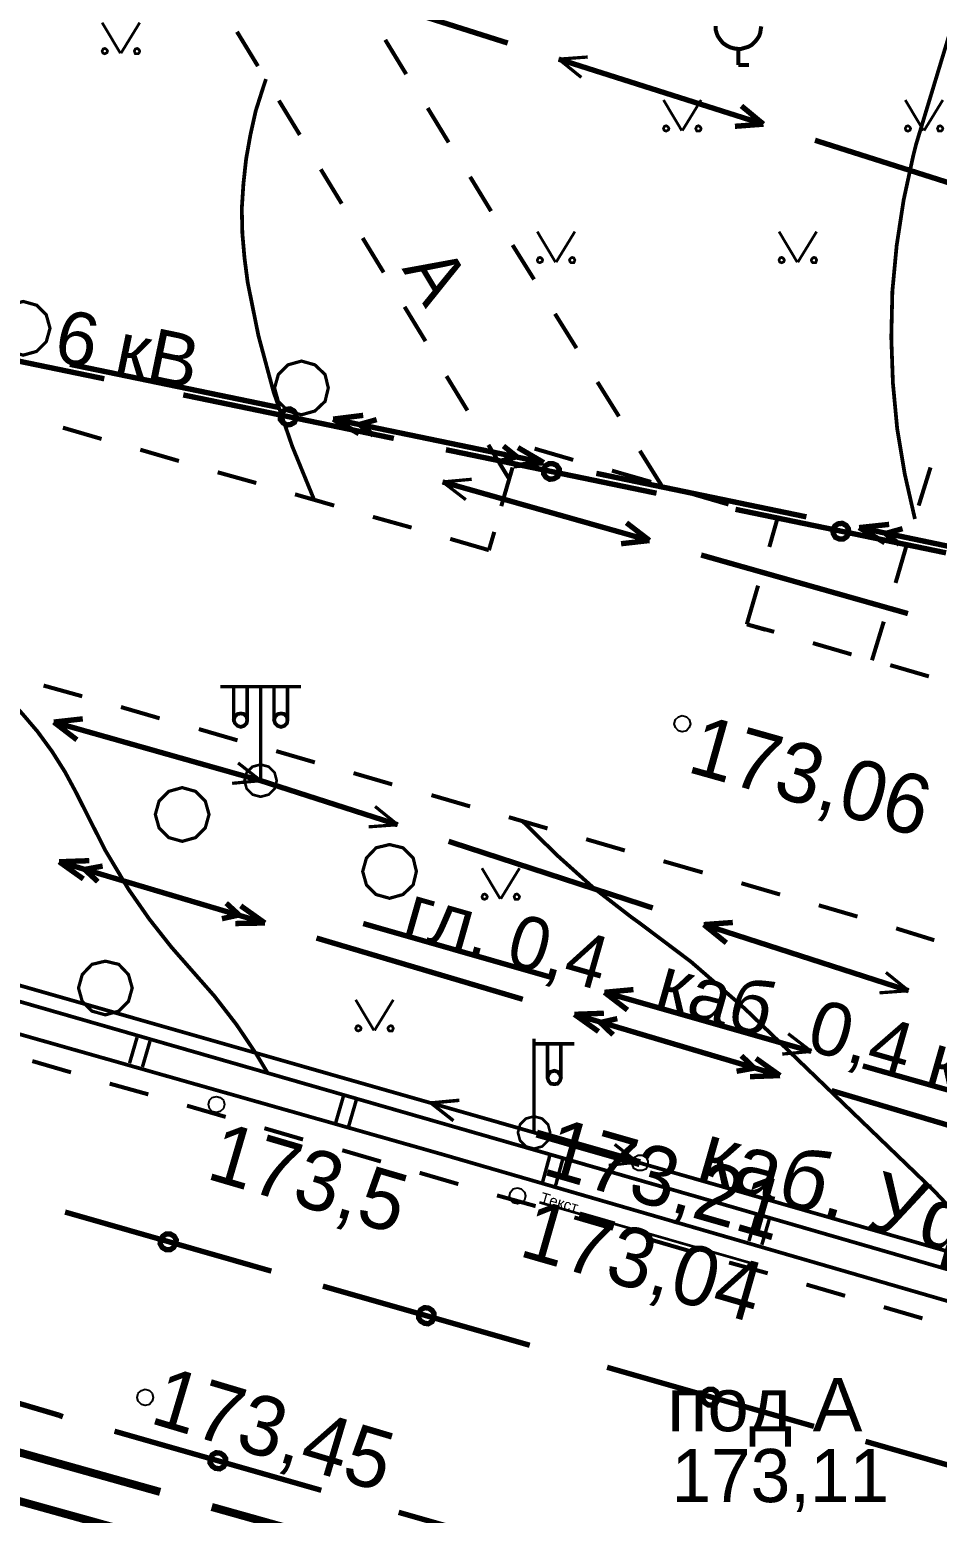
# Model space of a CAD drawing. Extents: x -2634 to -2115, y -2142 to -1393.
# Drawn here: x -2399.12 to -2382.22, y -2037.67 to -2010.05 of the extents above; entities that cross this region are included whole.
import ezdxf

# ---------------------------------------------------------------- set-up
doc = ezdxf.new("R2010")
doc.units = 0
doc.header["$MEASUREMENT"] = 0
for name, color, linetype in [('500_Дополн-Бордюры__п', 7, 'Continuous'), ('500_Дороги-Проезжие_ч', 7, 'Continuous'), ('500_Линии_-Линии_связ', 7, 'Continuous'), ('500_Линии_-ЛЭП_провод', 7, 'Continuous'), ('500_Линии_-Смотровые_', 7, 'Continuous'), ('500_Линии_-Фонари_час', 7, 'Continuous'), ('500_Линии_-Электрокаб', 7, 'Continuous'), ('500_Объект-Опоры', 7, 'Continuous'), ('500_Огражд-Ограждения', 7, 'Continuous'), ('500_Растит-Газоны__са', 7, 'Continuous'), ('500_Растит-Лес_и_лесо', 7, 'Continuous'), ('500_Рельеф-Высотные_о', 7, 'Continuous'), ('500_Рельеф-Горизонтал', 7, 'Continuous'), ('500_Трубоп-Газопровод', 7, 'Continuous')]:
    doc.layers.add(name, color=color, linetype=linetype)
doc.styles.add('TARIAL', font='Arial')

# ---------------------------------------------------------------- blocks, each defined once
blk = doc.blocks.new('block_25')
at = {"layer": '500_Растит-Газоны__са', "color": 0, "const_width": 0.05}
for points in [[(2.35, 3.02), (2.69, 2.45)], [(2.7, 2.45), (3.05, 3.02)], [(0, 0.57), (0.34, 0)], [(0.35, 0), (0.7, 0.57)]]:
    blk.add_lwpolyline(points, dxfattribs=at)
for points in [[(2.4, 2.54), (2.42, 2.53), (2.44, 2.51), (2.45, 2.49), (2.44, 2.46), (2.42, 2.45), (2.4, 2.44), (2.37, 2.45), (2.36, 2.46), (2.35, 2.49), (2.36, 2.51), (2.37, 2.53)], [(3, 2.54), (3.02, 2.53), (3.04, 2.51), (3.05, 2.49), (3.04, 2.46), (3.02, 2.44), (3, 2.44), (2.97, 2.44), (2.96, 2.46), (2.95, 2.49), (2.96, 2.51), (2.97, 2.53)], [(0.05, 0.09), (0.07, 0.08), (0.09, 0.06), (0.1, 0.04), (0.09, 0.01), (0.07, 0), (0.05, -0.01), (0.02, 0), (0.01, 0.01), (0, 0.04), (0.01, 0.06), (0.02, 0.08)], [(0.65, 0.09), (0.68, 0.08), (0.69, 0.06), (0.7, 0.04), (0.69, 0.01), (0.68, -0.01), (0.65, -0.01), (0.63, -0.01), (0.61, 0.01), (0.6, 0.04), (0.61, 0.06), (0.63, 0.08)]]:
    blk.add_lwpolyline(points, close=True, dxfattribs=at)

msp = doc.modelspace()

# ---------------------------------------------------------------- linework, layer by layer
at = {"layer": '500_Дополн-Бордюры__п', "color": 1, "const_width": 0.075}
for points in [[(-2394.87, -2010.73), (-2395.26, -2010.09)], [(-2392.11, -2010.88), (-2392.5, -2010.24)], [(-2394.09, -2012.01), (-2394.48, -2011.37)], [(-2391.32, -2012.15), (-2391.71, -2011.51)], [(-2393.31, -2013.29), (-2393.7, -2012.65)], [(-2390.53, -2013.43), (-2390.92, -2012.79)], [(-2392.53, -2014.57), (-2392.92, -2013.93)], [(-2389.73, -2014.7), (-2390.13, -2014.06)], [(-2391.75, -2015.85), (-2392.14, -2015.21)], [(-2388.94, -2015.98), (-2389.34, -2015.34)], [(-2390.97, -2017.14), (-2391.36, -2016.5)], [(-2388.15, -2017.25), (-2388.55, -2016.61)], [(-2397.78, -2017.67), (-2398.5, -2017.46)], [(-2396.34, -2018.08), (-2397.06, -2017.87)], [(-2390.19, -2018.42), (-2390.58, -2017.78)], [(-2389, -2018.06), (-2389.72, -2017.85)], [(-2387.36, -2018.53), (-2387.76, -2017.89)], [(-2394.9, -2018.49), (-2395.62, -2018.29)], [(-2390.13, -2018.2), (-2390.34, -2018.92)], [(-2387.55, -2018.47), (-2388.28, -2018.26)], [(-2382.57, -2018.91), (-2382.35, -2018.2)], [(-2393.45, -2018.91), (-2394.18, -2018.7)], [(-2386.11, -2018.89), (-2386.83, -2018.68)], [(-2392.01, -2019.32), (-2392.73, -2019.12)], [(-2385.2, -2019.15), (-2385.39, -2019.09)], [(-2390.57, -2019.74), (-2390.47, -2019.4)], [(-2385.35, -2019.68), (-2385.2, -2019.15)], [(-2390.57, -2019.74), (-2391.29, -2019.53)], [(-2390.54, -2019.64), (-2390.57, -2019.74)], [(-2383, -2020.35), (-2382.79, -2019.63)], [(-2385.77, -2021.12), (-2385.56, -2020.4)], [(-2385.26, -2021.26), (-2385.77, -2021.12)], [(-2385.77, -2021.12), (-2385.43, -2021.22)], [(-2383.44, -2021.79), (-2383.22, -2021.07)], [(-2383.82, -2021.68), (-2384.54, -2021.47)], [(-2382.38, -2022.09), (-2383.1, -2021.88)], [(-2398.86, -2022.26), (-2398.14, -2022.46)], [(-2397.42, -2022.66), (-2396.7, -2022.87)], [(-2395.97, -2023.07), (-2395.25, -2023.28)], [(-2394.53, -2023.48), (-2393.81, -2023.69)], [(-2393.09, -2023.89), (-2392.37, -2024.1)], [(-2391.64, -2024.3), (-2390.92, -2024.51)], [(-2390.2, -2024.71), (-2389.48, -2024.92)], [(-2388.76, -2025.12), (-2388.04, -2025.33)], [(-2387.32, -2025.53), (-2386.59, -2025.74)], [(-2385.87, -2025.94), (-2385.15, -2026.15)], [(-2384.43, -2026.35), (-2383.71, -2026.56)], [(-2382.99, -2026.78), (-2382.28, -2027)], [(-2398.35, -2029.46), (-2399.07, -2029.25)], [(-2396.91, -2029.87), (-2397.63, -2029.67)], [(-2395.47, -2030.29), (-2396.19, -2030.08)], [(-2394.03, -2030.71), (-2394.75, -2030.5)], [(-2392.58, -2031.12), (-2393.3, -2030.91)], [(-2391.14, -2031.54), (-2391.86, -2031.33)], [(-2389.7, -2031.95), (-2390.42, -2031.75)], [(-2388.26, -2032.37), (-2388.98, -2032.16)], [(-2386.82, -2032.79), (-2387.54, -2032.58)], [(-2385.38, -2033.2), (-2386.1, -2033)], [(-2383.94, -2033.62), (-2384.66, -2033.41)], [(-2382.5, -2034.04), (-2383.22, -2033.83)]]:
    msp.add_lwpolyline(points, dxfattribs=at)
at = {"layer": '500_Линии_-Линии_связ', "color": 0}
for points, const_width in [([(-2397.73, -2016.55), (-2401.65, -2015.74)], 0.1), ([(-2392.34, -2017.66), (-2396.26, -2016.85)], 0.1), ([(-2387.45, -2018.68), (-2391.37, -2017.87)], 0.1), ([(-2382.06, -2019.79), (-2385.98, -2018.98)], 0.1), ([(-2389.68, -2030.6), (-2387.76, -2031.15)], 0.15), ([(-2398.46, -2032.06), (-2394.62, -2033.16)], 0.1), ([(-2393.66, -2033.44), (-2389.81, -2034.54)], 0.1), ([(-2402.33, -2034.73), (-2398.58, -2035.84)], 0.1), ([(-2388.37, -2034.95), (-2384.52, -2036.05)], 0.1), ([(-2398.58, -2035.84), (-2398.5, -2035.87)], 0.1), ([(-2397.54, -2036.14), (-2393.69, -2037.24)], 0.1), ([(-2383.56, -2036.33), (-2379.72, -2037.43)], 0.1), ([(-2392.25, -2037.65), (-2388.4, -2038.75)], 0.1)]:
    msp.add_lwpolyline(points, dxfattribs=dict(at, const_width=const_width))
at = {"layer": '500_Линии_-Линии_связ', "color": 0, "const_width": 0.1}
for points in [[(-2394.33, -2017.41), (-2394.4, -2017.37), (-2394.45, -2017.31), (-2394.45, -2017.23), (-2394.41, -2017.16), (-2394.35, -2017.12), (-2394.27, -2017.11), (-2394.2, -2017.15), (-2394.16, -2017.21), (-2394.16, -2017.29), (-2394.19, -2017.36), (-2394.26, -2017.4)], [(-2389.44, -2018.42), (-2389.51, -2018.38), (-2389.55, -2018.32), (-2389.55, -2018.24), (-2389.52, -2018.17), (-2389.45, -2018.13), (-2389.38, -2018.13), (-2389.31, -2018.16), (-2389.26, -2018.23), (-2389.26, -2018.3), (-2389.29, -2018.37), (-2389.36, -2018.41)], [(-2384.05, -2019.53), (-2384.12, -2019.5), (-2384.16, -2019.43), (-2384.17, -2019.36), (-2384.13, -2019.29), (-2384.07, -2019.25), (-2383.99, -2019.24), (-2383.92, -2019.28), (-2383.88, -2019.34), (-2383.87, -2019.42), (-2383.91, -2019.49), (-2383.97, -2019.53)], [(-2396.5, -2032.47), (-2396.43, -2032.51), (-2396.39, -2032.58), (-2396.4, -2032.65), (-2396.44, -2032.72), (-2396.5, -2032.76), (-2396.58, -2032.76), (-2396.65, -2032.72), (-2396.69, -2032.65), (-2396.68, -2032.57), (-2396.64, -2032.51), (-2396.58, -2032.47)], [(-2391.69, -2033.85), (-2391.63, -2033.89), (-2391.59, -2033.95), (-2391.59, -2034.03), (-2391.63, -2034.1), (-2391.7, -2034.14), (-2391.77, -2034.13), (-2391.84, -2034.09), (-2391.88, -2034.03), (-2391.88, -2033.95), (-2391.84, -2033.88), (-2391.77, -2033.84)], [(-2386.4, -2035.36), (-2386.34, -2035.4), (-2386.3, -2035.47), (-2386.3, -2035.55), (-2386.34, -2035.61), (-2386.41, -2035.65), (-2386.49, -2035.65), (-2386.55, -2035.61), (-2386.59, -2035.54), (-2386.59, -2035.46), (-2386.55, -2035.4), (-2386.48, -2035.36)], [(-2395.57, -2036.55), (-2395.51, -2036.59), (-2395.47, -2036.65), (-2395.47, -2036.73), (-2395.51, -2036.8), (-2395.58, -2036.84), (-2395.66, -2036.83), (-2395.72, -2036.79), (-2395.76, -2036.73), (-2395.76, -2036.65), (-2395.72, -2036.58), (-2395.65, -2036.54)]]:
    msp.add_lwpolyline(points, close=True, dxfattribs=at)
at = {"layer": '500_Линии_-Линии_связ', "color": 6}
msp.add_lwpolyline([(-2361.48, -2038.7), (-2389.73, -2030.58)], dxfattribs=at)
at = {"layer": '500_Линии_-Линии_связ', "color": 0}
msp.add_lwpolyline([(-2387.72, -2031), (-2387.65, -2031.04), (-2387.61, -2031.11), (-2387.61, -2031.19), (-2387.65, -2031.26), (-2387.72, -2031.29), (-2387.8, -2031.29), (-2387.87, -2031.25), (-2387.9, -2031.18), (-2387.9, -2031.11), (-2387.86, -2031.04), (-2387.79, -2031)], close=True, dxfattribs=at)
at = {"layer": '500_Линии_-ЛЭП_провод', "color": 253, "const_width": 0.07}
for points in [[(-2389.73, -2030.58), (-2419.7, -2022.01)], [(-2361.48, -2038.7), (-2389.73, -2030.58)]]:
    msp.add_lwpolyline(points, dxfattribs=at)
at = {"layer": '500_Линии_-ЛЭП_провод', "color": 0}
for points, const_width in [([(-2391.12, -2029.98), (-2391.65, -2030.03)], 0.065), ([(-2389.73, -2030.58), (-2391.65, -2030.03)], 0.065), ([(-2391.23, -2030.36), (-2391.65, -2030.03)], 0.065), ([(-2389.73, -2030.58), (-2387.81, -2031.13)], 0.06), ([(-2388.23, -2030.8), (-2387.81, -2031.13)], 0.06), ([(-2388.34, -2031.19), (-2387.81, -2031.13)], 0.06)]:
    msp.add_lwpolyline(points, dxfattribs=dict(at, const_width=const_width))
at = {"layer": '500_Линии_-Фонари_час', "color": 0, "const_width": 0.065}
for points in [[(-2394.07, -2022.28), (-2395.57, -2022.28)], [(-2395.32, -2022.93), (-2395.32, -2022.28)], [(-2395.07, -2022.93), (-2395.07, -2022.28)], [(-2394.82, -2024.03), (-2394.82, -2022.28)], [(-2394.57, -2022.9), (-2394.57, -2022.28)], [(-2394.32, -2022.9), (-2394.32, -2022.28)], [(-2395.32, -2022.9), (-2395.32, -2022.78)], [(-2395.32, -2022.9), (-2395.32, -2022.78)], [(-2395.07, -2022.9), (-2395.07, -2022.78)], [(-2395.07, -2022.93), (-2395.07, -2022.93)], [(-2394.57, -2022.9), (-2394.57, -2022.78)], [(-2394.32, -2022.9), (-2394.32, -2022.78)], [(-2389.73, -2030.58), (-2389.73, -2028.83)], [(-2388.98, -2028.93), (-2389.73, -2028.93)], [(-2389.48, -2029.58), (-2389.48, -2028.93)], [(-2389.23, -2029.58), (-2389.23, -2028.93)], [(-2389.48, -2029.56), (-2389.48, -2029.43)], [(-2389.48, -2029.53), (-2389.48, -2029.53)], [(-2389.23, -2029.56), (-2389.23, -2029.43)], [(-2389.23, -2029.56), (-2389.23, -2029.43)]]:
    msp.add_lwpolyline(points, dxfattribs=at)
at = {"layer": '500_Линии_-Фонари_час', "color": 0, "const_width": 0.07}
for points in [[(-2395.32, -2022.9), (-2395.3, -2022.84), (-2395.25, -2022.79), (-2395.19, -2022.78), (-2395.13, -2022.79), (-2395.08, -2022.84), (-2395.07, -2022.9), (-2395.08, -2022.96), (-2395.13, -2023.01), (-2395.19, -2023.03), (-2395.25, -2023.01), (-2395.3, -2022.96)], [(-2394.57, -2022.9), (-2394.55, -2022.84), (-2394.5, -2022.79), (-2394.44, -2022.78), (-2394.38, -2022.79), (-2394.33, -2022.84), (-2394.32, -2022.9), (-2394.33, -2022.96), (-2394.38, -2023.01), (-2394.44, -2023.03), (-2394.5, -2023.01), (-2394.55, -2022.96)], [(-2389.48, -2029.56), (-2389.46, -2029.5), (-2389.42, -2029.45), (-2389.35, -2029.43), (-2389.29, -2029.45), (-2389.25, -2029.5), (-2389.23, -2029.56), (-2389.25, -2029.62), (-2389.29, -2029.67), (-2389.35, -2029.68), (-2389.42, -2029.67), (-2389.46, -2029.62)]]:
    msp.add_lwpolyline(points, close=True, dxfattribs=at)
at = {"layer": '500_Линии_-Электрокаб', "color": 1}
for points, const_width in [([(-2394.04, -2009.09), (-2390.22, -2010.3)], 0.1), ([(-2389.27, -2010.6), (-2388.73, -2010.56)], 0.06), ([(-2389.27, -2010.6), (-2385.46, -2011.81)], 0.1), ([(-2389.27, -2010.6), (-2388.85, -2010.94)], 0.06), ([(-2385.87, -2011.47), (-2385.46, -2011.81)], 0.1), ([(-2385.99, -2011.85), (-2385.46, -2011.81)], 0.1), ([(-2384.5, -2012.11), (-2380.69, -2013.32)], 0.1), ([(-2391.43, -2018.47), (-2387.58, -2019.56)], 0.1), ([(-2391.43, -2018.47), (-2390.89, -2018.42)], 0.06), ([(-2391.43, -2018.47), (-2391, -2018.8)], 0.06), ([(-2388.01, -2019.23), (-2387.58, -2019.56)], 0.1), ([(-2388.11, -2019.62), (-2387.58, -2019.56)], 0.1), ([(-2386.62, -2019.83), (-2382.77, -2020.92)], 0.1), ([(-2398.13, -2022.88), (-2398.67, -2022.94)], 0.1), ([(-2394.82, -2024.03), (-2398.67, -2022.94)], 0.1), ([(-2398.24, -2023.27), (-2398.67, -2022.94)], 0.1), ([(-2394.82, -2024.03), (-2395.24, -2023.7)], 0.06), ([(-2394.82, -2024.03), (-2395.35, -2024.08)], 0.06), ([(-2392.27, -2024.85), (-2394.82, -2024.03)], 0.1), ([(-2394.82, -2024.03), (-2394.34, -2024.18)], 0.06), ([(-2392.27, -2024.85), (-2392.69, -2024.51)], 0.06), ([(-2392.27, -2024.85), (-2392.81, -2024.89)], 0.06), ([(-2387.52, -2026.4), (-2391.32, -2025.16)], 0.1), ([(-2389.38, -2027.7), (-2392.91, -2026.69)], 0.1), ([(-2392.91, -2026.69), (-2392.43, -2026.83)], 0.06), ([(-2386.03, -2026.67), (-2386.57, -2026.71)], 0.1), ([(-2382.76, -2027.94), (-2386.57, -2026.71)], 0.1), ([(-2386.15, -2027.05), (-2386.57, -2026.71)], 0.1), ([(-2382.76, -2027.94), (-2383.18, -2027.6)], 0.06), ([(-2387.88, -2027.92), (-2388.42, -2027.97)], 0.1), ([(-2384.57, -2029.07), (-2388.42, -2027.97)], 0.1), ([(-2387.99, -2028.3), (-2388.42, -2027.97)], 0.1), ([(-2382.76, -2027.94), (-2383.3, -2027.98)], 0.06), ([(-2384.57, -2029.07), (-2385, -2028.74)], 0.06), ([(-2384.57, -2029.07), (-2385.11, -2029.12)], 0.06), ([(-2379.76, -2030.43), (-2383.61, -2029.34)], 0.1)]:
    msp.add_lwpolyline(points, dxfattribs=dict(at, const_width=const_width))
at = {"layer": '500_Линии_-Электрокаб', "color": 12, "const_width": 0.1}
for points in [[(-2394.45, -2017.09), (-2398.37, -2016.28)], [(-2392.91, -2017.23), (-2393.47, -2017.3)], [(-2389.55, -2018.11), (-2393.47, -2017.3)], [(-2392.99, -2017.57), (-2393.47, -2017.3)], [(-2392.66, -2017.31), (-2392.98, -2017.4)], [(-2392.72, -2017.6), (-2392.98, -2017.4)], [(-2390.05, -2018), (-2390.36, -2018.09)], [(-2390.05, -2018), (-2390.3, -2017.8)], [(-2389.55, -2018.11), (-2390.03, -2017.83)], [(-2389.55, -2018.11), (-2390.11, -2018.17)], [(-2384.66, -2019.12), (-2388.57, -2018.31)], [(-2383.12, -2019.26), (-2383.68, -2019.32)], [(-2379.76, -2020.14), (-2383.68, -2019.32)], [(-2383.2, -2019.6), (-2383.68, -2019.32)], [(-2382.87, -2019.34), (-2383.19, -2019.43)], [(-2382.93, -2019.63), (-2383.19, -2019.43)], [(-2398.57, -2025.54), (-2398.01, -2025.52)], [(-2398.57, -2025.54), (-2394.74, -2026.68)], [(-2398.57, -2025.54), (-2398.12, -2025.86)], [(-2398.09, -2025.69), (-2397.85, -2025.91)], [(-2398.08, -2025.68), (-2397.76, -2025.62)], [(-2395.46, -2026.31), (-2395.22, -2026.53)], [(-2395.54, -2026.6), (-2395.22, -2026.53)], [(-2395.19, -2026.36), (-2394.74, -2026.68)], [(-2395.29, -2026.69), (-2394.74, -2026.68)], [(-2393.78, -2026.96), (-2389.94, -2028.1)], [(-2388.98, -2028.38), (-2388.43, -2028.36)], [(-2388.98, -2028.38), (-2385.15, -2029.52)], [(-2388.98, -2028.38), (-2388.53, -2028.7)], [(-2388.5, -2028.53), (-2388.26, -2028.76)], [(-2388.49, -2028.53), (-2388.18, -2028.46)], [(-2385.87, -2029.15), (-2385.63, -2029.38)], [(-2385.6, -2029.2), (-2385.15, -2029.52)], [(-2385.96, -2029.44), (-2385.63, -2029.38)], [(-2385.71, -2029.54), (-2385.15, -2029.52)], [(-2384.19, -2029.8), (-2380.35, -2030.94)]]:
    msp.add_lwpolyline(points, dxfattribs=at)
at = {"layer": '500_Объект-Опоры', "color": 1, "const_width": 0.05}
for points in [[(-2394.82, -2023.73), (-2394.67, -2023.77), (-2394.56, -2023.88), (-2394.52, -2024.03), (-2394.56, -2024.18), (-2394.67, -2024.29), (-2394.82, -2024.33), (-2394.97, -2024.29), (-2395.08, -2024.18), (-2395.12, -2024.03), (-2395.08, -2023.88), (-2394.97, -2023.77)], [(-2389.73, -2030.28), (-2389.58, -2030.32), (-2389.47, -2030.43), (-2389.43, -2030.58), (-2389.47, -2030.73), (-2389.58, -2030.84), (-2389.73, -2030.88), (-2389.88, -2030.84), (-2389.99, -2030.73), (-2390.03, -2030.58), (-2389.99, -2030.43), (-2389.88, -2030.32)]]:
    msp.add_lwpolyline(points, close=True, dxfattribs=at)
at = {"layer": '500_Огражд-Ограждения', "color": 0, "const_width": 0.07}
msp.add_lwpolyline([(-2373.52, -2036.19), (-2391.46, -2030.98), (-2418.84, -2023.2), (-2436.54, -2018.04), (-2435.67, -2014.89), (-2435.11, -2015.05), (-2435.8, -2017.54), (-2415.17, -2023.57), (-2386.51, -2031.83), (-2373.92, -2035.48), (-2372.55, -2030.7), (-2374.88, -2029.96), (-2374.68, -2029.37), (-2371.79, -2030.26)], close=True, dxfattribs=at)
at = {"layer": '500_Огражд-Ограждения', "color": 0, "const_width": 0.065}
for points in [[(-2397.26, -2029.29), (-2397.12, -2028.81)], [(-2397.12, -2028.81), (-2397.12, -2028.81)], [(-2397.12, -2028.81), (-2397.12, -2028.81)], [(-2397.02, -2029.36), (-2396.88, -2028.88)], [(-2393.42, -2030.39), (-2393.28, -2029.91)], [(-2393.18, -2030.46), (-2393.04, -2029.98)], [(-2389.57, -2031.5), (-2389.44, -2031.02)], [(-2389.44, -2031.02), (-2389.44, -2031.02)], [(-2389.44, -2031.02), (-2389.44, -2031.02)], [(-2389.33, -2031.57), (-2389.2, -2031.09)], [(-2385.73, -2032.6), (-2385.59, -2032.12)], [(-2385.49, -2032.67), (-2385.35, -2032.19)]]:
    msp.add_lwpolyline(points, dxfattribs=at)
at = {"layer": '500_Растит-Лес_и_лесо', "color": 94, "const_width": 0.075}
for points in [[(-2385.5, -2009.99), (-2385.51, -2010.04), (-2385.52, -2010.11), (-2385.54, -2010.17), (-2385.58, -2010.23), (-2385.62, -2010.28), (-2385.67, -2010.33), (-2385.74, -2010.37), (-2385.81, -2010.39), (-2385.88, -2010.41), (-2385.93, -2010.41), (-2386.01, -2010.4), (-2386.08, -2010.38), (-2386.14, -2010.35), (-2386.2, -2010.31), (-2386.23, -2010.28), (-2386.27, -2010.23), (-2386.31, -2010.17), (-2386.33, -2010.12), (-2386.35, -2010.05), (-2386.35, -2009.98)], [(-2385.93, -2010.71), (-2385.93, -2010.41)], [(-2385.73, -2010.71), (-2385.93, -2010.71)]]:
    msp.add_lwpolyline(points, dxfattribs=at)
at = {"layer": '500_Растит-Лес_и_лесо', "color": 0, "const_width": 0.06}
for points in [[(-2399.24, -2015.11), (-2398.99, -2015.18), (-2398.81, -2015.36), (-2398.74, -2015.61), (-2398.81, -2015.86), (-2398.99, -2016.04), (-2399.24, -2016.11), (-2399.49, -2016.04), (-2399.68, -2015.86), (-2399.74, -2015.61), (-2399.68, -2015.36), (-2399.49, -2015.18)], [(-2394.06, -2016.22), (-2393.81, -2016.29), (-2393.62, -2016.47), (-2393.56, -2016.72), (-2393.62, -2016.97), (-2393.81, -2017.15), (-2394.06, -2017.22), (-2394.31, -2017.15), (-2394.49, -2016.97), (-2394.56, -2016.72), (-2394.49, -2016.47), (-2394.31, -2016.29)], [(-2396.28, -2024.16), (-2396.03, -2024.23), (-2395.85, -2024.41), (-2395.78, -2024.66), (-2395.85, -2024.91), (-2396.03, -2025.09), (-2396.28, -2025.16), (-2396.53, -2025.09), (-2396.71, -2024.91), (-2396.78, -2024.66), (-2396.71, -2024.41), (-2396.53, -2024.23)], [(-2392.42, -2025.22), (-2392.17, -2025.28), (-2391.98, -2025.47), (-2391.92, -2025.72), (-2391.98, -2025.97), (-2392.17, -2026.15), (-2392.42, -2026.22), (-2392.67, -2026.15), (-2392.85, -2025.97), (-2392.92, -2025.72), (-2392.85, -2025.47), (-2392.67, -2025.28)], [(-2397.71, -2027.39), (-2397.46, -2027.45), (-2397.28, -2027.64), (-2397.21, -2027.89), (-2397.28, -2028.14), (-2397.46, -2028.32), (-2397.71, -2028.39), (-2397.96, -2028.32), (-2398.14, -2028.14), (-2398.21, -2027.89), (-2398.14, -2027.64), (-2397.96, -2027.45)]]:
    msp.add_lwpolyline(points, close=True, dxfattribs=at)
at = {"layer": '500_Рельеф-Высотные_о', "color": 0}
for points in [[(-2386.97, -2022.82), (-2386.89, -2022.84), (-2386.84, -2022.89), (-2386.82, -2022.97), (-2386.84, -2023.04), (-2386.89, -2023.1), (-2386.97, -2023.12), (-2387.04, -2023.1), (-2387.1, -2023.04), (-2387.12, -2022.97), (-2387.1, -2022.89), (-2387.04, -2022.84)], [(-2395.64, -2029.91), (-2395.57, -2029.93), (-2395.51, -2029.98), (-2395.49, -2030.06), (-2395.51, -2030.13), (-2395.57, -2030.19), (-2395.64, -2030.21), (-2395.72, -2030.19), (-2395.77, -2030.13), (-2395.79, -2030.06), (-2395.77, -2029.98), (-2395.72, -2029.93)], [(-2390.04, -2031.61), (-2389.97, -2031.63), (-2389.91, -2031.69), (-2389.89, -2031.76), (-2389.91, -2031.84), (-2389.97, -2031.89), (-2390.04, -2031.91), (-2390.12, -2031.89), (-2390.17, -2031.84), (-2390.19, -2031.76), (-2390.17, -2031.69), (-2390.12, -2031.63)], [(-2396.97, -2035.36), (-2396.89, -2035.38), (-2396.84, -2035.43), (-2396.82, -2035.51), (-2396.84, -2035.58), (-2396.89, -2035.64), (-2396.97, -2035.66), (-2397.04, -2035.64), (-2397.1, -2035.58), (-2397.12, -2035.51), (-2397.1, -2035.43), (-2397.04, -2035.38)]]:
    msp.add_lwpolyline(points, close=True, dxfattribs=at)
at = {"layer": '500_Рельеф-Высотные_о', "color": 0, "const_width": 0.05}
msp.add_lwpolyline([(-2389.63, -2031.88), (-2385.59, -2033.04)], dxfattribs=at)
at = {"layer": '500_Рельеф-Горизонтал', "color": 15, "const_width": 0.07}
for points in [[(-2382.64, -2019.16), (-2382.83, -2018.32), (-2382.97, -2017.48), (-2383.05, -2016.63), (-2383.08, -2015.78), (-2383.06, -2014.92), (-2382.98, -2014.07), (-2382.85, -2013.22), (-2382.67, -2012.39), (-2382.62, -2012.19), (-2380.87, -2006.41), (-2379.22, -2001.91)], [(-2393.82, -2018.81), (-2394.23, -2017.81), (-2394.58, -2016.79), (-2394.86, -2015.75), (-2395.06, -2014.76), (-2395.12, -2014.3), (-2395.16, -2013.84), (-2395.17, -2013.38), (-2395.14, -2012.92), (-2395.09, -2012.46), (-2395.01, -2012.01), (-2394.91, -2011.56), (-2394.77, -2011.12), (-2394.72, -2010.97)], [(-2400.24, -2021.86), (-2399.89, -2022.15), (-2399.56, -2022.45), (-2399.26, -2022.78), (-2398.97, -2023.12), (-2398.7, -2023.49), (-2398.46, -2023.87), (-2398.25, -2024.26), (-2398.13, -2024.5), (-2397.71, -2025.33), (-2397.62, -2025.48), (-2397.28, -2026.05), (-2396.89, -2026.61), (-2396.48, -2027.13), (-2396.12, -2027.54), (-2395.68, -2028.04), (-2395.27, -2028.57), (-2394.9, -2029.12), (-2394.69, -2029.47)], [(-2389.94, -2024.79), (-2389.3, -2025.42), (-2388.63, -2026.02), (-2387.92, -2026.57), (-2387.78, -2026.67), (-2386.81, -2027.4), (-2385.89, -2028.2), (-2385.8, -2028.28), (-2382.28, -2031.67), (-2381.75, -2032.23), (-2381.25, -2032.83), (-2380.79, -2033.46), (-2380.77, -2033.49)]]:
    msp.add_lwpolyline(points, dxfattribs=at)
at = {"layer": '500_Трубоп-Газопровод', "color": 5, "const_width": 0.15}
for points in [[(-2400.54, -2036.19), (-2396.69, -2037.27)], [(-2400.79, -2037.03), (-2396.94, -2038.1)], [(-2395.73, -2037.55), (-2391.88, -2038.63)]]:
    msp.add_lwpolyline(points, dxfattribs=at)

# ---------------------------------------------------------------- block references
at = {"layer": '500_Растит-Газоны__са'}
for p in [(-2400.12, -2012.94), (-2389.67, -2014.38), (-2385.17, -2014.38), (-2393.05, -2028.68)]:
    msp.add_blockref('block_25', p, dxfattribs=at)

# ---------------------------------------------------------------- texts
at = {"layer": '500_Дороги-Проезжие_ч', "color": 0}
msp.add_text('А', height=0.99, rotation=300.96, dxfattribs=at).set_placement((-2392.2, -2014.5))
at = {"layer": '500_Линии_-Линии_связ', "color": 0, "style": 'TARIAL'}
msp.add_text(' каб. Уфанет', height=1.11, rotation=343.97, dxfattribs=at).set_placement((-2387.16, -2031.32))
at = {"layer": '500_Линии_-Смотровые_', "color": 5, "style": 'TARIAL'}
msp.add_text('под А', height=0.99, dxfattribs=at).set_placement((-2387.25, -2036.14))
at = {"layer": '500_Линии_-Смотровые_', "color": 0}
msp.add_text('173,11', height=0.99, dxfattribs=at).set_placement((-2387.17, -2037.46))
at = {"layer": '500_Линии_-Электрокаб', "color": 0, "style": 'TARIAL'}
for s, rotation, p in [('2 каб  6 кВ', 348.29, (-2402.71, -2015.38)), (' каб  0,4 кВ', 344.11, (-2387.89, -2028.12))]:
    msp.add_text(s, height=0.99, rotation=rotation, dxfattribs=at).set_placement(p)
at = {"layer": '500_Линии_-Электрокаб', "color": 0}
msp.add_text('гл. 0,4', height=0.99, rotation=344.11, dxfattribs=at).set_placement((-2392.21, -2026.89))
at = {"layer": '500_Рельеф-Высотные_о', "color": 214}
for s, rotation, p in [('173,06', 344.29, (-2386.91, -2023.86)), ('173,21', 343.99, (-2389.61, -2031.35)), ('173,5', 343.66, (-2395.86, -2031.43)), ('173,04', 343.99, (-2390.04, -2032.87)), ('173,45', 343.39, (-2396.91, -2035.98))]:
    msp.add_text(s, height=1.11, rotation=rotation, dxfattribs=at).set_placement(p)
at = {"layer": '500_Рельеф-Высотные_о', "color": 0, "style": 'TARIAL'}
msp.add_text('Текст', height=0.2, rotation=343.99, dxfattribs=at).set_placement((-2389.63, -2031.88))

doc.saveas('drawing.dxf')
